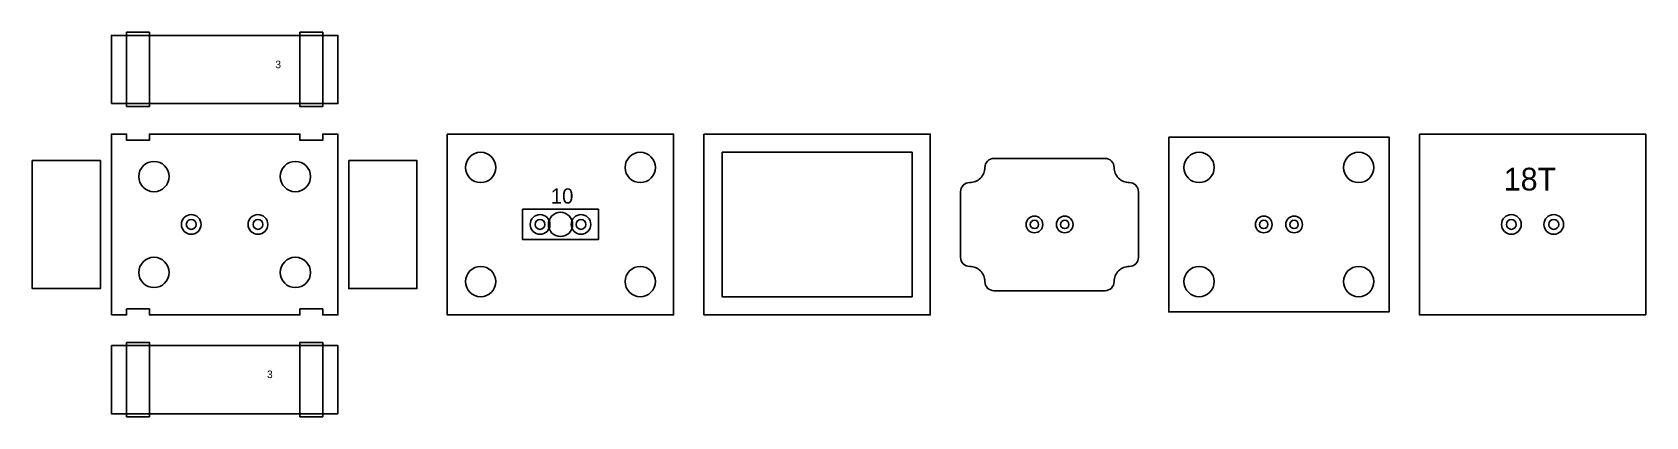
# Model space of a CAD drawing. Header units: millimetres. Extents: x 324 to 1388, y 264 to 517.
import ezdxf

# ---------------------------------------------------------------- set-up
doc = ezdxf.new("R2010")
doc.units = ezdxf.units.MM
for name, color, linetype in [('TEXT', 3, 'Continuous'), ('볼트 구멍', 7, 'Continuous'), ('치구', 7, 'Continuous')]:
    doc.layers.add(name, color=color, linetype=linetype)

msp = doc.modelspace()

# ---------------------------------------------------------------- linework, layer by layer
at = {"layer": '볼트 구멍', "color": 1}
msp.add_lwpolyline([(647.3, 400.4), (697.3, 400.4), (697.3, 380.4), (647.3, 380.4)], close=True, dxfattribs=at)
at = {"layer": '볼트 구멍', "color": 2}
for centre in [(428.7, 390.4), (472.7, 390.4)]:
    msp.add_circle(centre, 6.5, dxfattribs=at)
at = {"layer": '볼트 구멍', "color": 6}
for centre, radius in [((658.8, 390.4), 6.5), ((685.8, 390.4), 6.5), ((984.9, 390.4), 5.5), ((1004.9, 390.4), 5.5), ((1136.2, 390.4), 5.5), ((1156.2, 390.4), 5.5), ((1299.5, 390.4), 6.5), ((1327.5, 390.4), 6.5)]:
    msp.add_circle(centre, radius, dxfattribs=at)
at = {"layer": '볼트 구멍', "color": 3}
for centre, radius in [((672.3, 390.4), 8), ((428.7, 390.4), 3.25), ((472.7, 390.4), 3.25), ((658.8, 390.4), 3.25), ((685.8, 390.4), 3.25), ((984.9, 390.4), 2.75), ((1004.9, 390.4), 2.75), ((1136.2, 390.4), 2.75), ((1156.2, 390.4), 2.75), ((1299.5, 390.4), 3.25), ((1327.5, 390.4), 3.25)]:
    msp.add_circle(centre, radius, dxfattribs=at)
at = {"layer": '치구'}
for points in [[(376.1, 470.2), (525.4, 470.2), (525.4, 515.2), (376.1, 515.2)], [(376.1, 330.7), (386.1, 330.7), (386.1, 334.7), (401.1, 334.7), (401.1, 330.7), (500.4, 330.7), (500.4, 334.7), (515.4, 334.7), (515.4, 330.7), (525.4, 330.7), (525.4, 450), (515.4, 450), (515.4, 446), (500.4, 446), (500.4, 450), (401.1, 450), (401.1, 446), (386.1, 446), (386.1, 450), (376.1, 450)], [(597.6, 450), (597.6, 330.7), (746.9, 330.7), (746.9, 450)], [(766.9, 450), (766.9, 330.7), (916.2, 330.7), (916.2, 450)], [(1073.5, 448), (1073.5, 332.7), (1218.8, 332.7), (1218.8, 448)], [(1238.8, 450), (1238.8, 330.7), (1388.1, 330.7), (1388.1, 450)], [(778.9, 438), (778.9, 342.7), (904.2, 342.7), (904.2, 438)], [(368.8, 432.6), (323.8, 432.6), (323.8, 348.1), (368.8, 348.1)], [(532.6, 432.6), (577.6, 432.6), (577.6, 348.1), (532.6, 348.1)], [(376.1, 310.5), (525.4, 310.5), (525.4, 265.5), (376.1, 265.5)]]:
    msp.add_lwpolyline(points, close=True, dxfattribs=at)
at = {"layer": '치구', "color": 1}
for points in [[(386.1, 468.2), (401.1, 468.2), (401.1, 517.2), (386.1, 517.2)], [(515.4, 468.2), (500.4, 468.2), (500.4, 517.2), (515.4, 517.2)], [(386.1, 312.5), (401.1, 312.5), (401.1, 263.5), (386.1, 263.5)], [(515.4, 312.5), (500.4, 312.5), (500.4, 263.5), (515.4, 263.5)]]:
    msp.add_lwpolyline(points, close=True, dxfattribs=at)
at = {"layer": '치구'}
msp.add_lwpolyline([(936.2, 412), (936.2, 368.7, 0.414214), (942.2, 362.7, -0.414214), (952.2, 352.7, 0.414214), (958.2, 346.7), (1031.5, 346.7, 0.414214), (1037.5, 352.7, -0.414214), (1047.5, 362.7, 0.414214), (1053.5, 368.7), (1053.5, 412, 0.414214), (1047.5, 418, -0.414214), (1037.5, 428, 0.414214), (1031.5, 434), (958.2, 434, 0.414214), (952.2, 428, -0.414214), (942.2, 418, 0.414214)], format="xyb", close=True, dxfattribs=at)
for centre in [(619.6, 428), (724.9, 428), (1093.5, 428), (1198.8, 428), (404.1, 422), (497.4, 422), (404.1, 358.7), (497.4, 358.7), (619.6, 352.7), (724.9, 352.7), (1093.5, 352.7), (1198.8, 352.7)]:
    msp.add_circle(centre, 10, dxfattribs=at)

# ---------------------------------------------------------------- texts
at = {"layer": 'TEXT', "color": 1}
for s, height, p in [('3', 5, (484.2, 493.5)), ('18T', 15, (1294.5, 412.8)), ('3', 5, (478.7, 289))]:
    msp.add_text(s, height=height, dxfattribs=at).set_placement(p)
at = {"layer": '볼트 구멍', "color": 1}
msp.add_text('10', height=10, dxfattribs=at).set_placement((665.9, 404.2))

doc.saveas('drawing.dxf')
